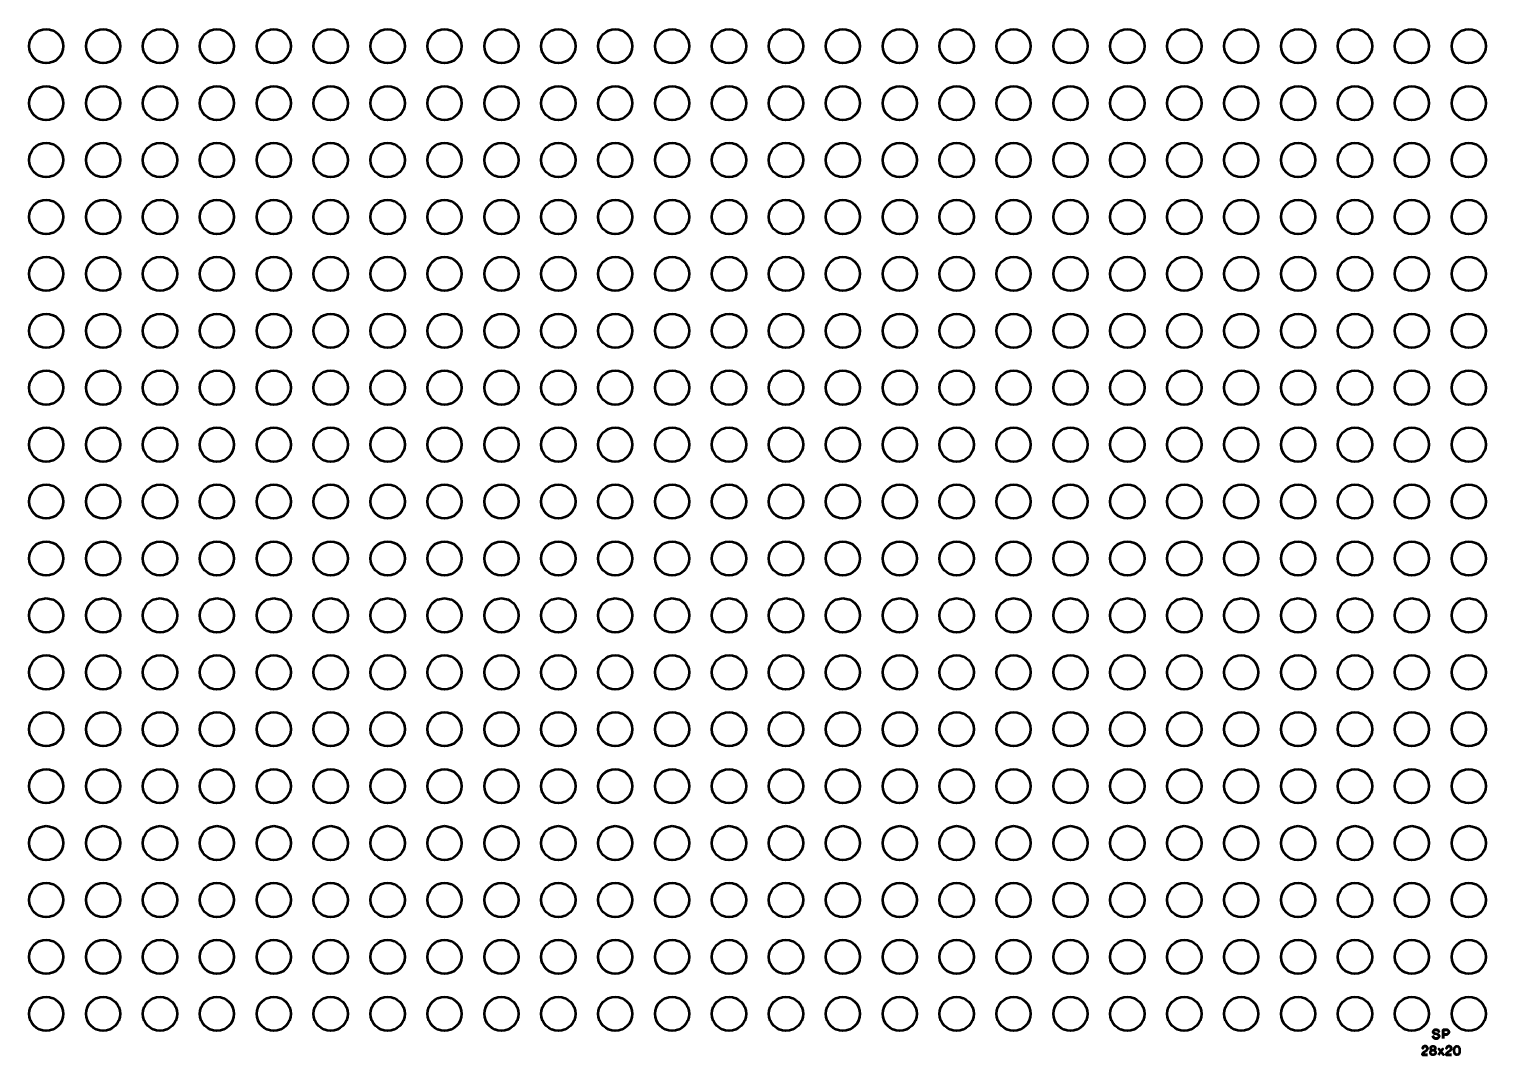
# Model space of a CAD drawing. Header units: centimetres. Extents: x -38.1 to 17.1, y -34.5 to 4.8.
# Drawn here: x -36.1 to 15.1, y -33.3 to 2.8 of the extents above; entities that cross this region are included whole.
import ezdxf

# ---------------------------------------------------------------- set-up
doc = ezdxf.new("R2010")
doc.units = ezdxf.units.CM
doc.header["$MEASUREMENT"] = 0
doc.layers.add('Layer 1', color=7, linetype='Continuous')

msp = doc.modelspace()

# ---------------------------------------------------------------- linework, layer by layer
at = {"layer": 'Layer 1', "color": 250, "lineweight": 53}
for centre in [(-35.49996, 2.15002), (-33.49996, 2.15002), (-31.49996, 2.15002), (-29.49996, 2.15002), (-27.49996, 2.15002), (-25.49996, 2.15002), (-23.49996, 2.15002), (-21.49996, 2.15002), (-19.49996, 2.15002), (-17.49996, 2.15002), (-15.49996, 2.15002), (-13.49996, 2.15002), (-11.49996, 2.15002), (-9.49996, 2.15002), (-7.49996, 2.15002), (-5.49996, 2.15002), (-3.49996, 2.15002), (-1.49996, 2.15002), (0.50004, 2.15002), (2.50004, 2.15002), (4.50004, 2.15002), (6.50004, 2.15002), (8.50004, 2.15002), (10.50004, 2.15002), (12.50004, 2.15002), (14.50004, 2.15002), (-35.49996, 0.15002), (-33.49996, 0.15002), (-31.49996, 0.15002), (-29.49996, 0.15002), (-27.49996, 0.15002), (-25.49996, 0.15002), (-23.49996, 0.15002), (-21.49996, 0.15002), (-19.49996, 0.15002), (-17.49996, 0.15002), (-15.49996, 0.15002), (-13.49996, 0.15002), (-11.49996, 0.15002), (-9.49996, 0.15002), (-7.49996, 0.15002), (-5.49996, 0.15002), (-3.49996, 0.15002), (-1.49996, 0.15002), (0.50004, 0.15002), (2.50004, 0.15002), (4.50004, 0.15002), (6.50004, 0.15002), (8.50004, 0.15002), (10.50004, 0.15002), (12.50004, 0.15002), (14.50004, 0.15002), (-35.49996, -1.84998), (-33.49996, -1.84998), (-31.49996, -1.84998), (-29.49996, -1.84998), (-27.49996, -1.84998), (-25.49996, -1.84998), (-23.49996, -1.84998), (-21.49996, -1.84998), (-19.49996, -1.84998), (-17.49996, -1.84998), (-15.49996, -1.84998), (-13.49996, -1.84998), (-11.49996, -1.84998), (-9.49996, -1.84998), (-7.49996, -1.84998), (-5.49996, -1.84998), (-3.49996, -1.84998), (-1.49996, -1.84998), (0.50004, -1.84998), (2.50004, -1.84998), (4.50004, -1.84998), (6.50004, -1.84998), (8.50004, -1.84998), (10.50004, -1.84998), (12.50004, -1.84998), (14.50004, -1.84998), (-35.49996, -3.84998), (-33.49996, -3.84998), (-31.49996, -3.84998), (-29.49996, -3.84998), (-27.49996, -3.84998), (-25.49996, -3.84998), (-23.49996, -3.84998), (-21.49996, -3.84998), (-19.49996, -3.84998), (-17.49996, -3.84998), (-15.49996, -3.84998), (-13.49996, -3.84998), (-11.49996, -3.84998), (-9.49996, -3.84998), (-7.49996, -3.84998), (-5.49996, -3.84998), (-3.49996, -3.84998), (-1.49996, -3.84998), (0.50004, -3.84998), (2.50004, -3.84998), (4.50004, -3.84998), (6.50004, -3.84998), (8.50004, -3.84998), (10.50004, -3.84998), (12.50004, -3.84998), (14.50004, -3.84998), (-35.49996, -5.84998), (-33.49996, -5.84998), (-31.49996, -5.84998), (-29.49996, -5.84998), (-27.49996, -5.84998), (-25.49996, -5.84998), (-23.49996, -5.84998), (-21.49996, -5.84998), (-19.49996, -5.84998), (-17.49996, -5.84998), (-15.49996, -5.84998), (-13.49996, -5.84998), (-11.49996, -5.84998), (-9.49996, -5.84998), (-7.49996, -5.84998), (-5.49996, -5.84998), (-3.49996, -5.84998), (-1.49996, -5.84998), (0.50004, -5.84998), (2.50004, -5.84998), (4.50004, -5.84998), (6.50004, -5.84998), (8.50004, -5.84998), (10.50004, -5.84998), (12.50004, -5.84998), (14.50004, -5.84998), (-35.49996, -7.84998), (-33.49996, -7.84998), (-31.49996, -7.84998), (-29.49996, -7.84998), (-27.49996, -7.84998), (-25.49996, -7.84998), (-23.49996, -7.84998), (-21.49996, -7.84998), (-19.49996, -7.84998), (-17.49996, -7.84998), (-15.49996, -7.84998), (-13.49996, -7.84998), (-11.49996, -7.84998), (-9.49996, -7.84998), (-7.49996, -7.84998), (-5.49996, -7.84998), (-3.49996, -7.84998), (-1.49996, -7.84998), (0.50004, -7.84998), (2.50004, -7.84998), (4.50004, -7.84998), (6.50004, -7.84998), (8.50004, -7.84998), (10.50004, -7.84998), (12.50004, -7.84998), (14.50004, -7.84998), (-35.49996, -9.84998), (-33.49996, -9.84998), (-31.49996, -9.84998), (-29.49996, -9.84998), (-27.49996, -9.84998), (-25.49996, -9.84998), (-23.49996, -9.84998), (-21.49996, -9.84998), (-19.49996, -9.84998), (-17.49996, -9.84998), (-15.49996, -9.84998), (-13.49996, -9.84998), (-11.49996, -9.84998), (-9.49996, -9.84998), (-7.49996, -9.84998), (-5.49996, -9.84998), (-3.49996, -9.84998), (-1.49996, -9.84998), (0.50004, -9.84998), (2.50004, -9.84998), (4.50004, -9.84998), (6.50004, -9.84998), (8.50004, -9.84998), (10.50004, -9.84998), (12.50004, -9.84998), (14.50004, -9.84998), (-35.49996, -11.84998), (-33.49996, -11.84998), (-31.49996, -11.84998), (-29.49996, -11.84998), (-27.49996, -11.84998), (-25.49996, -11.84998), (-23.49996, -11.84998), (-21.49996, -11.84998), (-19.49996, -11.84998), (-17.49996, -11.84998), (-15.49996, -11.84998), (-13.49996, -11.84998), (-11.49996, -11.84998), (-9.49996, -11.84998), (-7.49996, -11.84998), (-5.49996, -11.84998), (-3.49996, -11.84998), (-1.49996, -11.84998), (0.50004, -11.84998), (2.50004, -11.84998), (4.50004, -11.84998), (6.50004, -11.84998), (8.50004, -11.84998), (10.50004, -11.84998), (12.50004, -11.84998), (14.50004, -11.84998), (-35.49996, -13.84998), (-33.49996, -13.84998), (-31.49996, -13.84998), (-29.49996, -13.84998), (-27.49996, -13.84998), (-25.49996, -13.84998), (-23.49996, -13.84998), (-21.49996, -13.84998), (-19.49996, -13.84998), (-17.49996, -13.84998), (-15.49996, -13.84998), (-13.49996, -13.84998), (-11.49996, -13.84998), (-9.49996, -13.84998), (-7.49996, -13.84998), (-5.49996, -13.84998), (-3.49996, -13.84998), (-1.49996, -13.84998), (0.50004, -13.84998), (2.50004, -13.84998), (4.50004, -13.84998), (6.50004, -13.84998), (8.50004, -13.84998), (10.50004, -13.84998), (12.50004, -13.84998), (14.50004, -13.84998), (-35.49996, -15.84998), (-33.49996, -15.84998), (-31.49996, -15.84998), (-29.49996, -15.84998), (-27.49996, -15.84998), (-25.49996, -15.84998), (-23.49996, -15.84998), (-21.49996, -15.84998), (-19.49996, -15.84998), (-17.49996, -15.84998), (-15.49996, -15.84998), (-13.49996, -15.84998), (-11.49996, -15.84998), (-9.49996, -15.84998), (-7.49996, -15.84998), (-5.49996, -15.84998), (-3.49996, -15.84998), (-1.49996, -15.84998), (0.50004, -15.84998), (2.50004, -15.84998), (4.50004, -15.84998), (6.50004, -15.84998), (8.50004, -15.84998), (10.50004, -15.84998), (12.50004, -15.84998), (14.50004, -15.84998), (-35.49996, -17.84998), (-33.49996, -17.84998), (-31.49996, -17.84998), (-29.49996, -17.84998), (-27.49996, -17.84998), (-25.49996, -17.84998), (-23.49996, -17.84998), (-21.49996, -17.84998), (-19.49996, -17.84998), (-17.49996, -17.84998), (-15.49996, -17.84998), (-13.49996, -17.84998), (-11.49996, -17.84998), (-9.49996, -17.84998), (-7.49996, -17.84998), (-5.49996, -17.84998), (-3.49996, -17.84998), (-1.49996, -17.84998), (0.50004, -17.84998), (2.50004, -17.84998), (4.50004, -17.84998), (6.50004, -17.84998), (8.50004, -17.84998), (10.50004, -17.84998), (12.50004, -17.84998), (14.50004, -17.84998), (-35.49996, -19.84998), (-33.49996, -19.84998), (-31.49996, -19.84998), (-29.49996, -19.84998), (-27.49996, -19.84998), (-25.49996, -19.84998), (-23.49996, -19.84998), (-21.49996, -19.84998), (-19.49996, -19.84998), (-17.49996, -19.84998), (-15.49996, -19.84998), (-13.49996, -19.84998), (-11.49996, -19.84998), (-9.49996, -19.84998), (-7.49996, -19.84998), (-5.49996, -19.84998), (-3.49996, -19.84998), (-1.49996, -19.84998), (0.50004, -19.84998), (2.50004, -19.84998), (4.50004, -19.84998), (6.50004, -19.84998), (8.50004, -19.84998), (10.50004, -19.84998), (12.50004, -19.84998), (14.50004, -19.84998), (-35.49996, -21.84998), (-33.49996, -21.84998), (-31.49996, -21.84998), (-29.49996, -21.84998), (-27.49996, -21.84998), (-25.49996, -21.84998), (-23.49996, -21.84998), (-21.49996, -21.84998), (-19.49996, -21.84998), (-17.49996, -21.84998), (-15.49996, -21.84998), (-13.49996, -21.84998), (-11.49996, -21.84998), (-9.49996, -21.84998), (-7.49996, -21.84998), (-5.49996, -21.84998), (-3.49996, -21.84998), (-1.49996, -21.84998), (0.50004, -21.84998), (2.50004, -21.84998), (4.50004, -21.84998), (6.50004, -21.84998), (8.50004, -21.84998), (10.50004, -21.84998), (12.50004, -21.84998), (14.50004, -21.84998), (-35.49996, -23.84998), (-33.49996, -23.84998), (-31.49996, -23.84998), (-29.49996, -23.84998), (-27.49996, -23.84998), (-25.49996, -23.84998), (-23.49996, -23.84998), (-21.49996, -23.84998), (-19.49996, -23.84998), (-17.49996, -23.84998), (-15.49996, -23.84998), (-13.49996, -23.84998), (-11.49996, -23.84998), (-9.49996, -23.84998), (-7.49996, -23.84998), (-5.49996, -23.84998), (-3.49996, -23.84998), (-1.49996, -23.84998), (0.50004, -23.84998), (2.50004, -23.84998), (4.50004, -23.84998), (6.50004, -23.84998), (8.50004, -23.84998), (10.50004, -23.84998), (12.50004, -23.84998), (14.50004, -23.84998), (-35.49996, -25.84998), (-33.49996, -25.84998), (-31.49996, -25.84998), (-29.49996, -25.84998), (-27.49996, -25.84998), (-25.49996, -25.84998), (-23.49996, -25.84998), (-21.49996, -25.84998), (-19.49996, -25.84998), (-17.49996, -25.84998), (-15.49996, -25.84998), (-13.49996, -25.84998), (-11.49996, -25.84998), (-9.49996, -25.84998), (-7.49996, -25.84998), (-5.49996, -25.84998), (-3.49996, -25.84998), (-1.49996, -25.84998), (0.50004, -25.84998), (2.50004, -25.84998), (4.50004, -25.84998), (6.50004, -25.84998), (8.50004, -25.84998), (10.50004, -25.84998), (12.50004, -25.84998), (14.50004, -25.84998), (-35.49996, -27.84998), (-33.49996, -27.84998), (-31.49996, -27.84998), (-29.49996, -27.84998), (-27.49996, -27.84998), (-25.49996, -27.84998), (-23.49996, -27.84998), (-21.49996, -27.84998), (-19.49996, -27.84998), (-17.49996, -27.84998), (-15.49996, -27.84998), (-13.49996, -27.84998), (-11.49996, -27.84998), (-9.49996, -27.84998), (-7.49996, -27.84998), (-5.49996, -27.84998), (-3.49996, -27.84998), (-1.49996, -27.84998), (0.50004, -27.84998), (2.50004, -27.84998), (4.50004, -27.84998), (6.50004, -27.84998), (8.50004, -27.84998), (10.50004, -27.84998), (12.50004, -27.84998), (14.50004, -27.84998), (-35.49996, -29.84998), (-33.49996, -29.84998), (-31.49996, -29.84998), (-29.49996, -29.84998), (-27.49996, -29.84998), (-25.49996, -29.84998), (-23.49996, -29.84998), (-21.49996, -29.84998), (-19.49996, -29.84998), (-17.49996, -29.84998), (-15.49996, -29.84998), (-13.49996, -29.84998), (-11.49996, -29.84998), (-9.49996, -29.84998), (-7.49996, -29.84998), (-5.49996, -29.84998), (-3.49996, -29.84998), (-1.49996, -29.84998), (0.50004, -29.84998), (2.50004, -29.84998), (4.50004, -29.84998), (6.50004, -29.84998), (8.50004, -29.84998), (10.50004, -29.84998), (12.50004, -29.84998), (14.50004, -29.84998), (-35.49996, -31.84998), (-33.49996, -31.84998), (-31.49996, -31.84998), (-29.49996, -31.84998), (-27.49996, -31.84998), (-25.49996, -31.84998), (-23.49996, -31.84998), (-21.49996, -31.84998), (-19.49996, -31.84998), (-17.49996, -31.84998), (-15.49996, -31.84998), (-13.49996, -31.84998), (-11.49996, -31.84998), (-9.49996, -31.84998), (-7.49996, -31.84998), (-5.49996, -31.84998), (-3.49996, -31.84998), (-1.49996, -31.84998), (0.50004, -31.84998), (2.50004, -31.84998), (4.50004, -31.84998), (6.50004, -31.84998), (8.50004, -31.84998), (10.50004, -31.84998), (12.50004, -31.84998), (14.50004, -31.84998)]:
    msp.add_ellipse(centre, major_axis=(0, 0.6), ratio=1, dxfattribs=at)
at = {"layer": 'Layer 1', "color": 30, "lineweight": 53}
for points, knots in [([(13.2416, -32.62409), (13.24174, -32.64096), (13.2447, -32.65542), (13.25063, -32.66749), (13.25063, -32.66749), (13.25649, -32.67948), (13.26467, -32.68929), (13.27497, -32.69691), (13.27497, -32.69691), (13.28534, -32.70446), (13.29727, -32.71003), (13.31074, -32.71363), (13.31074, -32.71363), (13.32415, -32.71716), (13.33854, -32.71892), (13.35378, -32.71892), (13.35378, -32.71892), (13.36916, -32.71885), (13.38299, -32.71659), (13.39534, -32.71229), (13.39534, -32.71229), (13.40762, -32.70798), (13.41813, -32.7022), (13.42695, -32.69493), (13.42695, -32.69493), (13.4357, -32.68766), (13.44247, -32.67955), (13.44727, -32.67052), (13.44727, -32.67052), (13.45207, -32.66149), (13.45461, -32.65225), (13.45496, -32.64272), (13.45496, -32.64272), (13.45538, -32.63023), (13.45355, -32.6188), (13.44953, -32.6085), (13.44953, -32.6085), (13.4455, -32.5982), (13.43929, -32.58959), (13.4309, -32.58254), (13.4309, -32.58254), (13.42257, -32.57548), (13.41206, -32.57054), (13.3995, -32.56779), (13.3995, -32.56779), (13.3995, -32.56779), (13.29579, -32.54535), (13.29579, -32.54535), (13.29579, -32.54535), (13.28605, -32.54331), (13.27765, -32.53985), (13.27074, -32.53505), (13.27074, -32.53505), (13.26382, -32.53019), (13.25846, -32.52348), (13.25479, -32.51487), (13.25479, -32.51487), (13.25112, -32.50634), (13.24922, -32.49547), (13.24922, -32.48228), (13.24922, -32.48228), (13.24922, -32.47226), (13.25127, -32.46281), (13.25543, -32.45392), (13.25543, -32.45392), (13.25952, -32.44503), (13.26559, -32.43719), (13.27356, -32.43028), (13.27356, -32.43028), (13.28153, -32.42344), (13.29141, -32.41807), (13.30312, -32.41419), (13.30312, -32.41419), (13.31491, -32.41024), (13.32838, -32.40827), (13.34362, -32.4082), (13.34362, -32.4082), (13.35893, -32.4082), (13.37297, -32.40996), (13.38581, -32.41349), (13.38581, -32.41349), (13.39858, -32.41702), (13.40966, -32.4221), (13.41897, -32.42887), (13.41897, -32.42887), (13.42829, -32.43564), (13.43548, -32.44397), (13.44042, -32.4537), (13.44042, -32.4537), (13.44536, -32.46351), (13.44769, -32.47473), (13.44734, -32.48736), (13.44734, -32.48736), (13.44769, -32.47473), (13.44536, -32.46351), (13.44042, -32.4537), (13.44042, -32.4537), (13.43548, -32.44397), (13.42829, -32.43564), (13.41897, -32.42887), (13.41897, -32.42887), (13.40966, -32.4221), (13.39858, -32.41702), (13.38581, -32.41349), (13.38581, -32.41349), (13.37297, -32.40996), (13.35893, -32.4082), (13.34362, -32.4082), (13.34362, -32.4082), (13.32838, -32.40827), (13.31491, -32.41024), (13.30312, -32.41419), (13.30312, -32.41419), (13.29141, -32.41807), (13.28153, -32.42344), (13.27356, -32.43028), (13.27356, -32.43028), (13.26559, -32.43719), (13.25952, -32.44503), (13.25543, -32.45392), (13.25543, -32.45392), (13.25127, -32.46281), (13.24922, -32.47226), (13.24922, -32.48228), (13.24922, -32.48228), (13.24922, -32.49547), (13.25105, -32.50634), (13.25458, -32.5148), (13.25458, -32.5148), (13.25818, -32.52334), (13.26347, -32.52997), (13.27039, -32.53484), (13.27039, -32.53484), (13.2773, -32.53964), (13.28577, -32.54317), (13.29579, -32.54535), (13.29579, -32.54535), (13.29579, -32.54535), (13.3995, -32.56779), (13.3995, -32.56779), (13.3995, -32.56779), (13.41234, -32.57054), (13.42293, -32.57548), (13.43125, -32.58254), (13.43125, -32.58254), (13.43965, -32.58959), (13.44579, -32.5982), (13.44974, -32.6085), (13.44974, -32.6085), (13.45362, -32.6188), (13.45538, -32.63023), (13.45496, -32.64272), (13.45496, -32.64272), (13.45461, -32.65225), (13.45207, -32.66149), (13.44727, -32.67052), (13.44727, -32.67052), (13.44247, -32.67955), (13.4357, -32.68766), (13.42695, -32.69493), (13.42695, -32.69493), (13.41813, -32.7022), (13.40762, -32.70798), (13.39534, -32.71229), (13.39534, -32.71229), (13.38299, -32.71659), (13.36916, -32.71885), (13.35378, -32.71892), (13.35378, -32.71892), (13.33854, -32.71892), (13.32415, -32.71716), (13.31074, -32.71363), (13.31074, -32.71363), (13.29727, -32.71003), (13.28534, -32.70446), (13.27497, -32.69691), (13.27497, -32.69691), (13.26467, -32.68929), (13.25649, -32.67948), (13.25063, -32.66749), (13.25063, -32.66749), (13.2447, -32.65542), (13.24174, -32.64096), (13.2416, -32.62409)], [0, 0, 0, 0, 0.02173913, 0.02173913, 0.02173913, 0.02173913, 0.04347826, 0.04347826, 0.04347826, 0.04347826, 0.06521739, 0.06521739, 0.06521739, 0.06521739, 0.08695652, 0.08695652, 0.08695652, 0.08695652, 0.10869565, 0.10869565, 0.10869565, 0.10869565, 0.13043478, 0.13043478, 0.13043478, 0.13043478, 0.15217391, 0.15217391, 0.15217391, 0.15217391, 0.17391304, 0.17391304, 0.17391304, 0.17391304, 0.19565217, 0.19565217, 0.19565217, 0.19565217, 0.2173913, 0.2173913, 0.2173913, 0.2173913, 0.23913043, 0.23913043, 0.23913043, 0.23913043, 0.26086957, 0.26086957, 0.26086957, 0.26086957, 0.2826087, 0.2826087, 0.2826087, 0.2826087, 0.30434783, 0.30434783, 0.30434783, 0.30434783, 0.32608696, 0.32608696, 0.32608696, 0.32608696, 0.34782609, 0.34782609, 0.34782609, 0.34782609, 0.36956522, 0.36956522, 0.36956522, 0.36956522, 0.39130435, 0.39130435, 0.39130435, 0.39130435, 0.41304348, 0.41304348, 0.41304348, 0.41304348, 0.43478261, 0.43478261, 0.43478261, 0.43478261, 0.45652174, 0.45652174, 0.45652174, 0.45652174, 0.47826087, 0.47826087, 0.47826087, 0.47826087, 0.5, 0.5, 0.5, 0.5, 0.52173913, 0.52173913, 0.52173913, 0.52173913, 0.54347826, 0.54347826, 0.54347826, 0.54347826, 0.56521739, 0.56521739, 0.56521739, 0.56521739, 0.58695652, 0.58695652, 0.58695652, 0.58695652, 0.60869565, 0.60869565, 0.60869565, 0.60869565, 0.63043478, 0.63043478, 0.63043478, 0.63043478, 0.65217391, 0.65217391, 0.65217391, 0.65217391, 0.67391304, 0.67391304, 0.67391304, 0.67391304, 0.69565217, 0.69565217, 0.69565217, 0.69565217, 0.7173913, 0.7173913, 0.7173913, 0.7173913, 0.73913043, 0.73913043, 0.73913043, 0.73913043, 0.76086957, 0.76086957, 0.76086957, 0.76086957, 0.7826087, 0.7826087, 0.7826087, 0.7826087, 0.80434783, 0.80434783, 0.80434783, 0.80434783, 0.82608696, 0.82608696, 0.82608696, 0.82608696, 0.84782609, 0.84782609, 0.84782609, 0.84782609, 0.86956522, 0.86956522, 0.86956522, 0.86956522, 0.89130435, 0.89130435, 0.89130435, 0.89130435, 0.91304348, 0.91304348, 0.91304348, 0.91304348, 0.93478261, 0.93478261, 0.93478261, 0.93478261, 0.95652174, 0.95652174, 0.95652174, 0.95652174, 0.97826087, 0.97826087, 0.97826087, 0.97826087, 1, 1, 1, 1]), ([(13.60355, -32.71638), (13.60355, -32.71638), (13.60355, -32.41116), (13.60355, -32.41116), (13.60355, -32.41116), (13.60355, -32.41116), (13.70092, -32.41116), (13.70092, -32.41116), (13.70092, -32.41116), (13.72039, -32.41123), (13.7364, -32.41342), (13.74903, -32.41765), (13.74903, -32.41765), (13.76159, -32.42181), (13.77147, -32.4276), (13.7786, -32.43494), (13.7786, -32.43494), (13.78572, -32.4422), (13.7908, -32.45053), (13.79391, -32.45991), (13.79391, -32.45991), (13.79694, -32.4693), (13.7987, -32.4791), (13.79913, -32.48948), (13.79913, -32.48948), (13.79962, -32.49985), (13.79842, -32.51001), (13.7956, -32.51988), (13.7956, -32.51988), (13.79271, -32.52976), (13.78784, -32.53872), (13.78085, -32.54677), (13.78085, -32.54677), (13.77394, -32.55481), (13.76456, -32.56123), (13.75277, -32.56596), (13.75277, -32.56596), (13.74099, -32.57075), (13.72639, -32.57315), (13.70896, -32.57329), (13.70896, -32.57329), (13.70896, -32.57329), (13.60355, -32.57329), (13.60355, -32.57329), (13.60355, -32.57329), (13.60355, -32.57329), (13.70896, -32.57329), (13.70896, -32.57329), (13.70896, -32.57329), (13.72603, -32.57315), (13.7405, -32.57075), (13.75221, -32.56596), (13.75221, -32.56596), (13.76399, -32.56123), (13.77338, -32.55481), (13.78043, -32.54677), (13.78043, -32.54677), (13.78742, -32.53872), (13.79243, -32.52976), (13.79539, -32.51988), (13.79539, -32.51988), (13.79835, -32.51001), (13.79962, -32.49985), (13.79913, -32.48948), (13.79913, -32.48948), (13.7987, -32.4791), (13.79694, -32.4693), (13.79377, -32.45991), (13.79377, -32.45991), (13.79066, -32.45053), (13.78544, -32.4422), (13.77831, -32.43494), (13.77831, -32.43494), (13.77112, -32.4276), (13.76124, -32.42181), (13.74868, -32.41765), (13.74868, -32.41765), (13.73605, -32.41342), (13.72018, -32.41123), (13.70092, -32.41116), (13.70092, -32.41116), (13.70092, -32.41116), (13.60355, -32.41116), (13.60355, -32.41116), (13.60355, -32.41116), (13.60355, -32.41116), (13.60355, -32.71638), (13.60355, -32.71638)], [0, 0, 0, 0, 0.04545455, 0.04545455, 0.04545455, 0.04545455, 0.09090909, 0.09090909, 0.09090909, 0.09090909, 0.13636364, 0.13636364, 0.13636364, 0.13636364, 0.18181818, 0.18181818, 0.18181818, 0.18181818, 0.22727273, 0.22727273, 0.22727273, 0.22727273, 0.27272727, 0.27272727, 0.27272727, 0.27272727, 0.31818182, 0.31818182, 0.31818182, 0.31818182, 0.36363636, 0.36363636, 0.36363636, 0.36363636, 0.40909091, 0.40909091, 0.40909091, 0.40909091, 0.45454545, 0.45454545, 0.45454545, 0.45454545, 0.5, 0.5, 0.5, 0.5, 0.54545455, 0.54545455, 0.54545455, 0.54545455, 0.59090909, 0.59090909, 0.59090909, 0.59090909, 0.63636364, 0.63636364, 0.63636364, 0.63636364, 0.68181818, 0.68181818, 0.68181818, 0.68181818, 0.72727273, 0.72727273, 0.72727273, 0.72727273, 0.77272727, 0.77272727, 0.77272727, 0.77272727, 0.81818182, 0.81818182, 0.81818182, 0.81818182, 0.86363636, 0.86363636, 0.86363636, 0.86363636, 0.90909091, 0.90909091, 0.90909091, 0.90909091, 0.95454545, 0.95454545, 0.95454545, 0.95454545, 1, 1, 1, 1]), ([(13.05196, -33.29169), (13.05196, -33.29169), (12.87035, -33.29169), (12.87035, -33.29169), (12.87035, -33.29169), (12.8707, -33.27941), (12.87225, -33.26855), (12.87487, -33.25923), (12.87487, -33.25923), (12.87755, -33.24992), (12.88114, -33.24174), (12.88559, -33.23468), (12.88559, -33.23468), (12.89011, -33.22763), (12.89526, -33.22135), (12.90111, -33.21584), (12.90111, -33.21584), (12.90697, -33.21027), (12.91325, -33.20519), (12.92002, -33.20039), (12.92002, -33.20039), (12.92679, -33.19566), (12.93378, -33.19094), (12.94105, -33.18628), (12.94105, -33.18628), (12.94105, -33.18628), (13.01344, -33.13802), (13.01344, -33.13802), (13.01344, -33.13802), (13.02084, -33.1328), (13.02663, -33.12709), (13.03072, -33.12095), (13.03072, -33.12095), (13.03488, -33.11481), (13.03778, -33.10832), (13.03954, -33.10147), (13.03954, -33.10147), (13.04123, -33.0947), (13.04229, -33.08772), (13.04264, -33.08066), (13.04264, -33.08066), (13.043, -33.07353), (13.04314, -33.06641), (13.04307, -33.05928), (13.04307, -33.05928), (13.04307, -33.05343), (13.04229, -33.04715), (13.04074, -33.04037), (13.04074, -33.04037), (13.03912, -33.03367), (13.03658, -33.02697), (13.03298, -33.02034), (13.03298, -33.02034), (13.02938, -33.0137), (13.02458, -33.00764), (13.01859, -33.00213), (13.01859, -33.00213), (13.01259, -32.9967), (13.00518, -32.99233), (12.99636, -32.98901), (12.99636, -32.98901), (12.98754, -32.98569), (12.97717, -32.984), (12.96518, -32.98393), (12.96518, -32.98393), (12.95311, -32.984), (12.94246, -32.98569), (12.93328, -32.98894), (12.93328, -32.98894), (12.92411, -32.99218), (12.91628, -32.9967), (12.90979, -33.00241), (12.90979, -33.00241), (12.9033, -33.00813), (12.89808, -33.01476), (12.89399, -33.02217), (12.89399, -33.02217), (12.88989, -33.02958), (12.88693, -33.03748), (12.88503, -33.04581), (12.88503, -33.04581), (12.88312, -33.05413), (12.8822, -33.0626), (12.8822, -33.07114), (12.8822, -33.07114), (12.8822, -33.0626), (12.88312, -33.05413), (12.88503, -33.04581), (12.88503, -33.04581), (12.88693, -33.03748), (12.88989, -33.02958), (12.89399, -33.02217), (12.89399, -33.02217), (12.89808, -33.01476), (12.9033, -33.00813), (12.90979, -33.00241), (12.90979, -33.00241), (12.91628, -32.9967), (12.92411, -32.99218), (12.93328, -32.98894), (12.93328, -32.98894), (12.94246, -32.98569), (12.95311, -32.984), (12.96518, -32.98393), (12.96518, -32.98393), (12.97717, -32.984), (12.98754, -32.98569), (12.99636, -32.98901), (12.99636, -32.98901), (13.00518, -32.99233), (13.01259, -32.9967), (13.01859, -33.00213), (13.01859, -33.00213), (13.02458, -33.00764), (13.02938, -33.0137), (13.03298, -33.02034), (13.03298, -33.02034), (13.03658, -33.02697), (13.03912, -33.03367), (13.04074, -33.04037), (13.04074, -33.04037), (13.04229, -33.04715), (13.04307, -33.05343), (13.04307, -33.05928), (13.04307, -33.05928), (13.04314, -33.06641), (13.043, -33.07353), (13.04264, -33.08066), (13.04264, -33.08066), (13.04229, -33.08772), (13.04123, -33.0947), (13.03954, -33.10147), (13.03954, -33.10147), (13.03778, -33.10832), (13.03488, -33.11481), (13.03072, -33.12095), (13.03072, -33.12095), (13.02663, -33.12709), (13.02084, -33.1328), (13.01344, -33.13802), (13.01344, -33.13802), (13.01344, -33.13802), (12.94105, -33.18628), (12.94105, -33.18628), (12.94105, -33.18628), (12.93378, -33.19094), (12.92679, -33.19566), (12.92002, -33.20039), (12.92002, -33.20039), (12.91325, -33.20519), (12.90697, -33.21027), (12.90111, -33.21584), (12.90111, -33.21584), (12.89526, -33.22135), (12.89011, -33.22763), (12.88559, -33.23468), (12.88559, -33.23468), (12.88114, -33.24174), (12.87755, -33.24992), (12.87487, -33.25923), (12.87487, -33.25923), (12.87225, -33.26855), (12.8707, -33.27941), (12.87035, -33.29169), (12.87035, -33.29169), (12.87035, -33.29169), (13.05196, -33.29169), (13.05196, -33.29169)], [0, 0, 0, 0, 0.02380952, 0.02380952, 0.02380952, 0.02380952, 0.04761905, 0.04761905, 0.04761905, 0.04761905, 0.07142857, 0.07142857, 0.07142857, 0.07142857, 0.0952381, 0.0952381, 0.0952381, 0.0952381, 0.11904762, 0.11904762, 0.11904762, 0.11904762, 0.14285714, 0.14285714, 0.14285714, 0.14285714, 0.16666667, 0.16666667, 0.16666667, 0.16666667, 0.19047619, 0.19047619, 0.19047619, 0.19047619, 0.21428571, 0.21428571, 0.21428571, 0.21428571, 0.23809524, 0.23809524, 0.23809524, 0.23809524, 0.26190476, 0.26190476, 0.26190476, 0.26190476, 0.28571429, 0.28571429, 0.28571429, 0.28571429, 0.30952381, 0.30952381, 0.30952381, 0.30952381, 0.33333333, 0.33333333, 0.33333333, 0.33333333, 0.35714286, 0.35714286, 0.35714286, 0.35714286, 0.38095238, 0.38095238, 0.38095238, 0.38095238, 0.4047619, 0.4047619, 0.4047619, 0.4047619, 0.42857143, 0.42857143, 0.42857143, 0.42857143, 0.45238095, 0.45238095, 0.45238095, 0.45238095, 0.47619048, 0.47619048, 0.47619048, 0.47619048, 0.5, 0.5, 0.5, 0.5, 0.52380952, 0.52380952, 0.52380952, 0.52380952, 0.54761905, 0.54761905, 0.54761905, 0.54761905, 0.57142857, 0.57142857, 0.57142857, 0.57142857, 0.5952381, 0.5952381, 0.5952381, 0.5952381, 0.61904762, 0.61904762, 0.61904762, 0.61904762, 0.64285714, 0.64285714, 0.64285714, 0.64285714, 0.66666667, 0.66666667, 0.66666667, 0.66666667, 0.69047619, 0.69047619, 0.69047619, 0.69047619, 0.71428571, 0.71428571, 0.71428571, 0.71428571, 0.73809524, 0.73809524, 0.73809524, 0.73809524, 0.76190476, 0.76190476, 0.76190476, 0.76190476, 0.78571429, 0.78571429, 0.78571429, 0.78571429, 0.80952381, 0.80952381, 0.80952381, 0.80952381, 0.83333333, 0.83333333, 0.83333333, 0.83333333, 0.85714286, 0.85714286, 0.85714286, 0.85714286, 0.88095238, 0.88095238, 0.88095238, 0.88095238, 0.9047619, 0.9047619, 0.9047619, 0.9047619, 0.92857143, 0.92857143, 0.92857143, 0.92857143, 0.95238095, 0.95238095, 0.95238095, 0.95238095, 0.97619048, 0.97619048, 0.97619048, 0.97619048, 1, 1, 1, 1]), ([(13.24288, -33.29169), (13.25558, -33.29169), (13.26743, -33.29021), (13.27844, -33.2871), (13.27844, -33.2871), (13.28944, -33.284), (13.29911, -33.27913), (13.3075, -33.2725), (13.3075, -33.2725), (13.31583, -33.26594), (13.32239, -33.25747), (13.32712, -33.24703), (13.32712, -33.24703), (13.33185, -33.23666), (13.33424, -33.22417), (13.33431, -33.20956), (13.33431, -33.20956), (13.33417, -33.19016), (13.33036, -33.17443), (13.32281, -33.16243), (13.32281, -33.16243), (13.31527, -33.15037), (13.30468, -33.14162), (13.29106, -33.13605), (13.29106, -33.13605), (13.27738, -33.13054), (13.26136, -33.12779), (13.24288, -33.12786), (13.24288, -33.12786), (13.22446, -33.12779), (13.20837, -33.13054), (13.19483, -33.13605), (13.19483, -33.13605), (13.18121, -33.14162), (13.1707, -33.15037), (13.16322, -33.16243), (13.16322, -33.16243), (13.15574, -33.17443), (13.15193, -33.19016), (13.15186, -33.20956), (13.15186, -33.20956), (13.15193, -33.22417), (13.15433, -33.23666), (13.15906, -33.24703), (13.15906, -33.24703), (13.16378, -33.25747), (13.17027, -33.26594), (13.17867, -33.2725), (13.17867, -33.2725), (13.187, -33.27913), (13.19659, -33.284), (13.2076, -33.2871), (13.2076, -33.2871), (13.21853, -33.29021), (13.23032, -33.29169), (13.24288, -33.29169)], [0, 0, 0, 0, 0.07142857, 0.07142857, 0.07142857, 0.07142857, 0.14285714, 0.14285714, 0.14285714, 0.14285714, 0.21428571, 0.21428571, 0.21428571, 0.21428571, 0.28571429, 0.28571429, 0.28571429, 0.28571429, 0.35714286, 0.35714286, 0.35714286, 0.35714286, 0.42857143, 0.42857143, 0.42857143, 0.42857143, 0.5, 0.5, 0.5, 0.5, 0.57142857, 0.57142857, 0.57142857, 0.57142857, 0.64285714, 0.64285714, 0.64285714, 0.64285714, 0.71428571, 0.71428571, 0.71428571, 0.71428571, 0.78571429, 0.78571429, 0.78571429, 0.78571429, 0.85714286, 0.85714286, 0.85714286, 0.85714286, 0.92857143, 0.92857143, 0.92857143, 0.92857143, 1, 1, 1, 1]), ([(13.24288, -33.29169), (13.25558, -33.29169), (13.26743, -33.29021), (13.27844, -33.2871), (13.27844, -33.2871), (13.28944, -33.284), (13.29911, -33.27913), (13.3075, -33.2725), (13.3075, -33.2725), (13.31583, -33.26594), (13.32239, -33.25747), (13.32712, -33.24703), (13.32712, -33.24703), (13.33185, -33.23666), (13.33424, -33.22417), (13.33431, -33.20956), (13.33431, -33.20956), (13.33417, -33.19016), (13.33036, -33.17443), (13.32281, -33.16243), (13.32281, -33.16243), (13.31527, -33.15037), (13.30468, -33.14162), (13.29106, -33.13605), (13.29106, -33.13605), (13.27738, -33.13054), (13.26136, -33.12779), (13.24288, -33.12786), (13.24288, -33.12786), (13.22446, -33.12779), (13.20837, -33.13054), (13.19483, -33.13605), (13.19483, -33.13605), (13.18121, -33.14162), (13.1707, -33.15037), (13.16322, -33.16243), (13.16322, -33.16243), (13.15574, -33.17443), (13.15193, -33.19016), (13.15186, -33.20956), (13.15186, -33.20956), (13.15193, -33.22417), (13.15433, -33.23666), (13.15906, -33.24703), (13.15906, -33.24703), (13.16378, -33.25747), (13.17027, -33.26594), (13.17867, -33.2725), (13.17867, -33.2725), (13.187, -33.27913), (13.19659, -33.284), (13.2076, -33.2871), (13.2076, -33.2871), (13.21853, -33.29021), (13.23032, -33.29169), (13.24288, -33.29169)], [0, 0, 0, 0, 0.07142857, 0.07142857, 0.07142857, 0.07142857, 0.14285714, 0.14285714, 0.14285714, 0.14285714, 0.21428571, 0.21428571, 0.21428571, 0.21428571, 0.28571429, 0.28571429, 0.28571429, 0.28571429, 0.35714286, 0.35714286, 0.35714286, 0.35714286, 0.42857143, 0.42857143, 0.42857143, 0.42857143, 0.5, 0.5, 0.5, 0.5, 0.57142857, 0.57142857, 0.57142857, 0.57142857, 0.64285714, 0.64285714, 0.64285714, 0.64285714, 0.71428571, 0.71428571, 0.71428571, 0.71428571, 0.78571429, 0.78571429, 0.78571429, 0.78571429, 0.85714286, 0.85714286, 0.85714286, 0.85714286, 0.92857143, 0.92857143, 0.92857143, 0.92857143, 1, 1, 1, 1]), ([(13.24288, -33.12786), (13.25374, -33.12786), (13.2639, -33.12659), (13.27343, -33.12405), (13.27343, -33.12405), (13.28288, -33.12144), (13.29121, -33.11735), (13.29847, -33.11177), (13.29847, -33.11177), (13.30567, -33.1062), (13.31131, -33.09893), (13.31541, -33.08997), (13.31541, -33.08997), (13.3195, -33.08108), (13.32154, -33.07029), (13.32161, -33.05759), (13.32161, -33.05759), (13.32154, -33.04489), (13.31957, -33.03402), (13.31569, -33.02499), (13.31569, -33.02499), (13.31181, -33.01596), (13.3063, -33.00855), (13.29925, -33.00284), (13.29925, -33.00284), (13.29219, -32.99719), (13.28387, -32.99303), (13.27427, -32.99042), (13.27427, -32.99042), (13.26475, -32.98781), (13.25423, -32.98668), (13.24288, -32.98689), (13.24288, -32.98689), (13.23152, -32.98703), (13.221, -32.98852), (13.21148, -32.99113), (13.21148, -32.99113), (13.20188, -32.99381), (13.19356, -32.9979), (13.1865, -33.00347), (13.1865, -33.00347), (13.17945, -33.00905), (13.17394, -33.01631), (13.17006, -33.0252), (13.17006, -33.0252), (13.16618, -33.03416), (13.16421, -33.04489), (13.16414, -33.05759), (13.16414, -33.05759), (13.16421, -33.07029), (13.16625, -33.08108), (13.17035, -33.08997), (13.17035, -33.08997), (13.17444, -33.09893), (13.18008, -33.1062), (13.18735, -33.11177), (13.18735, -33.11177), (13.19455, -33.11735), (13.20287, -33.12144), (13.21233, -33.12405), (13.21233, -33.12405), (13.22185, -33.12659), (13.23201, -33.12786), (13.24288, -33.12786)], [0, 0, 0, 0, 0.0625, 0.0625, 0.0625, 0.0625, 0.125, 0.125, 0.125, 0.125, 0.1875, 0.1875, 0.1875, 0.1875, 0.25, 0.25, 0.25, 0.25, 0.3125, 0.3125, 0.3125, 0.3125, 0.375, 0.375, 0.375, 0.375, 0.4375, 0.4375, 0.4375, 0.4375, 0.5, 0.5, 0.5, 0.5, 0.5625, 0.5625, 0.5625, 0.5625, 0.625, 0.625, 0.625, 0.625, 0.6875, 0.6875, 0.6875, 0.6875, 0.75, 0.75, 0.75, 0.75, 0.8125, 0.8125, 0.8125, 0.8125, 0.875, 0.875, 0.875, 0.875, 0.9375, 0.9375, 0.9375, 0.9375, 1, 1, 1, 1]), ([(13.24288, -33.12786), (13.25374, -33.12786), (13.2639, -33.12659), (13.27343, -33.12405), (13.27343, -33.12405), (13.28288, -33.12144), (13.29121, -33.11735), (13.29847, -33.11177), (13.29847, -33.11177), (13.30567, -33.1062), (13.31131, -33.09893), (13.31541, -33.08997), (13.31541, -33.08997), (13.3195, -33.08108), (13.32154, -33.07029), (13.32161, -33.05759), (13.32161, -33.05759), (13.32154, -33.04489), (13.31957, -33.03402), (13.31569, -33.02499), (13.31569, -33.02499), (13.31181, -33.01596), (13.3063, -33.00855), (13.29925, -33.00284), (13.29925, -33.00284), (13.29219, -32.99719), (13.28387, -32.99303), (13.27427, -32.99042), (13.27427, -32.99042), (13.26475, -32.98781), (13.25423, -32.98668), (13.24288, -32.98689), (13.24288, -32.98689), (13.23152, -32.98703), (13.221, -32.98852), (13.21148, -32.99113), (13.21148, -32.99113), (13.20188, -32.99381), (13.19356, -32.9979), (13.1865, -33.00347), (13.1865, -33.00347), (13.17945, -33.00905), (13.17394, -33.01631), (13.17006, -33.0252), (13.17006, -33.0252), (13.16618, -33.03416), (13.16421, -33.04489), (13.16414, -33.05759), (13.16414, -33.05759), (13.16421, -33.07029), (13.16625, -33.08108), (13.17035, -33.08997), (13.17035, -33.08997), (13.17444, -33.09893), (13.18008, -33.1062), (13.18735, -33.11177), (13.18735, -33.11177), (13.19455, -33.11735), (13.20287, -33.12144), (13.21233, -33.12405), (13.21233, -33.12405), (13.22185, -33.12659), (13.23201, -33.12786), (13.24288, -33.12786)], [0, 0, 0, 0, 0.0625, 0.0625, 0.0625, 0.0625, 0.125, 0.125, 0.125, 0.125, 0.1875, 0.1875, 0.1875, 0.1875, 0.25, 0.25, 0.25, 0.25, 0.3125, 0.3125, 0.3125, 0.3125, 0.375, 0.375, 0.375, 0.375, 0.4375, 0.4375, 0.4375, 0.4375, 0.5, 0.5, 0.5, 0.5, 0.5625, 0.5625, 0.5625, 0.5625, 0.625, 0.625, 0.625, 0.625, 0.6875, 0.6875, 0.6875, 0.6875, 0.75, 0.75, 0.75, 0.75, 0.8125, 0.8125, 0.8125, 0.8125, 0.875, 0.875, 0.875, 0.875, 0.9375, 0.9375, 0.9375, 0.9375, 1, 1, 1, 1]), ([(13.43422, -33.29169), (13.43422, -33.29169), (13.52143, -33.17062), (13.52143, -33.17062), (13.52143, -33.17062), (13.52143, -33.17062), (13.452, -33.07452), (13.452, -33.07452), (13.452, -33.07452), (13.452, -33.07452), (13.52143, -33.17062), (13.52143, -33.17062), (13.52143, -33.17062), (13.52143, -33.17062), (13.59128, -33.07452), (13.59128, -33.07452), (13.59128, -33.07452), (13.59128, -33.07452), (13.52143, -33.17062), (13.52143, -33.17062), (13.52143, -33.17062), (13.52143, -33.17062), (13.60905, -33.29169), (13.60905, -33.29169), (13.60905, -33.29169), (13.60905, -33.29169), (13.52143, -33.17062), (13.52143, -33.17062), (13.52143, -33.17062), (13.52143, -33.17062), (13.43422, -33.29169), (13.43422, -33.29169)], [0, 0, 0, 0, 0.125, 0.125, 0.125, 0.125, 0.25, 0.25, 0.25, 0.25, 0.375, 0.375, 0.375, 0.375, 0.5, 0.5, 0.5, 0.5, 0.625, 0.625, 0.625, 0.625, 0.75, 0.75, 0.75, 0.75, 0.875, 0.875, 0.875, 0.875, 1, 1, 1, 1]), ([(13.89057, -33.29169), (13.89057, -33.29169), (13.70896, -33.29169), (13.70896, -33.29169), (13.70896, -33.29169), (13.70931, -33.27941), (13.71086, -33.26855), (13.71348, -33.25923), (13.71348, -33.25923), (13.71616, -33.24992), (13.71975, -33.24174), (13.7242, -33.23468), (13.7242, -33.23468), (13.72872, -33.22763), (13.73387, -33.22135), (13.73972, -33.21584), (13.73972, -33.21584), (13.74558, -33.21027), (13.75186, -33.20519), (13.75863, -33.20039), (13.75863, -33.20039), (13.7654, -33.19566), (13.77239, -33.19094), (13.77966, -33.18628), (13.77966, -33.18628), (13.77966, -33.18628), (13.85205, -33.13802), (13.85205, -33.13802), (13.85205, -33.13802), (13.85945, -33.1328), (13.86524, -33.12709), (13.86933, -33.12095), (13.86933, -33.12095), (13.87349, -33.11481), (13.87639, -33.10832), (13.87815, -33.10147), (13.87815, -33.10147), (13.87984, -33.0947), (13.8809, -33.08772), (13.88125, -33.08066), (13.88125, -33.08066), (13.88161, -33.07353), (13.88175, -33.06641), (13.88168, -33.05928), (13.88168, -33.05928), (13.88168, -33.05343), (13.8809, -33.04715), (13.87935, -33.04037), (13.87935, -33.04037), (13.87773, -33.03367), (13.87519, -33.02697), (13.87159, -33.02034), (13.87159, -33.02034), (13.86799, -33.0137), (13.86319, -33.00764), (13.8572, -33.00213), (13.8572, -33.00213), (13.8512, -32.9967), (13.84379, -32.99233), (13.83497, -32.98901), (13.83497, -32.98901), (13.82615, -32.98569), (13.81578, -32.984), (13.80379, -32.98393), (13.80379, -32.98393), (13.79172, -32.984), (13.78107, -32.98569), (13.77189, -32.98894), (13.77189, -32.98894), (13.76272, -32.99218), (13.75489, -32.9967), (13.7484, -33.00241), (13.7484, -33.00241), (13.74191, -33.00813), (13.73669, -33.01476), (13.7326, -33.02217), (13.7326, -33.02217), (13.7285, -33.02958), (13.72554, -33.03748), (13.72364, -33.04581), (13.72364, -33.04581), (13.72173, -33.05413), (13.72081, -33.0626), (13.72081, -33.07114), (13.72081, -33.07114), (13.72081, -33.0626), (13.72173, -33.05413), (13.72364, -33.04581), (13.72364, -33.04581), (13.72554, -33.03748), (13.7285, -33.02958), (13.7326, -33.02217), (13.7326, -33.02217), (13.73669, -33.01476), (13.74191, -33.00813), (13.7484, -33.00241), (13.7484, -33.00241), (13.75489, -32.9967), (13.76272, -32.99218), (13.77189, -32.98894), (13.77189, -32.98894), (13.78107, -32.98569), (13.79172, -32.984), (13.80379, -32.98393), (13.80379, -32.98393), (13.81578, -32.984), (13.82615, -32.98569), (13.83497, -32.98901), (13.83497, -32.98901), (13.84379, -32.99233), (13.8512, -32.9967), (13.8572, -33.00213), (13.8572, -33.00213), (13.86319, -33.00764), (13.86799, -33.0137), (13.87159, -33.02034), (13.87159, -33.02034), (13.87519, -33.02697), (13.87773, -33.03367), (13.87935, -33.04037), (13.87935, -33.04037), (13.8809, -33.04715), (13.88168, -33.05343), (13.88168, -33.05928), (13.88168, -33.05928), (13.88175, -33.06641), (13.88161, -33.07353), (13.88125, -33.08066), (13.88125, -33.08066), (13.8809, -33.08772), (13.87984, -33.0947), (13.87815, -33.10147), (13.87815, -33.10147), (13.87639, -33.10832), (13.87349, -33.11481), (13.86933, -33.12095), (13.86933, -33.12095), (13.86524, -33.12709), (13.85945, -33.1328), (13.85205, -33.13802), (13.85205, -33.13802), (13.85205, -33.13802), (13.77966, -33.18628), (13.77966, -33.18628), (13.77966, -33.18628), (13.77239, -33.19094), (13.7654, -33.19566), (13.75863, -33.20039), (13.75863, -33.20039), (13.75186, -33.20519), (13.74558, -33.21027), (13.73972, -33.21584), (13.73972, -33.21584), (13.73387, -33.22135), (13.72872, -33.22763), (13.7242, -33.23468), (13.7242, -33.23468), (13.71975, -33.24174), (13.71616, -33.24992), (13.71348, -33.25923), (13.71348, -33.25923), (13.71086, -33.26855), (13.70931, -33.27941), (13.70896, -33.29169), (13.70896, -33.29169), (13.70896, -33.29169), (13.89057, -33.29169), (13.89057, -33.29169)], [0, 0, 0, 0, 0.02380952, 0.02380952, 0.02380952, 0.02380952, 0.04761905, 0.04761905, 0.04761905, 0.04761905, 0.07142857, 0.07142857, 0.07142857, 0.07142857, 0.0952381, 0.0952381, 0.0952381, 0.0952381, 0.11904762, 0.11904762, 0.11904762, 0.11904762, 0.14285714, 0.14285714, 0.14285714, 0.14285714, 0.16666667, 0.16666667, 0.16666667, 0.16666667, 0.19047619, 0.19047619, 0.19047619, 0.19047619, 0.21428571, 0.21428571, 0.21428571, 0.21428571, 0.23809524, 0.23809524, 0.23809524, 0.23809524, 0.26190476, 0.26190476, 0.26190476, 0.26190476, 0.28571429, 0.28571429, 0.28571429, 0.28571429, 0.30952381, 0.30952381, 0.30952381, 0.30952381, 0.33333333, 0.33333333, 0.33333333, 0.33333333, 0.35714286, 0.35714286, 0.35714286, 0.35714286, 0.38095238, 0.38095238, 0.38095238, 0.38095238, 0.4047619, 0.4047619, 0.4047619, 0.4047619, 0.42857143, 0.42857143, 0.42857143, 0.42857143, 0.45238095, 0.45238095, 0.45238095, 0.45238095, 0.47619048, 0.47619048, 0.47619048, 0.47619048, 0.5, 0.5, 0.5, 0.5, 0.52380952, 0.52380952, 0.52380952, 0.52380952, 0.54761905, 0.54761905, 0.54761905, 0.54761905, 0.57142857, 0.57142857, 0.57142857, 0.57142857, 0.5952381, 0.5952381, 0.5952381, 0.5952381, 0.61904762, 0.61904762, 0.61904762, 0.61904762, 0.64285714, 0.64285714, 0.64285714, 0.64285714, 0.66666667, 0.66666667, 0.66666667, 0.66666667, 0.69047619, 0.69047619, 0.69047619, 0.69047619, 0.71428571, 0.71428571, 0.71428571, 0.71428571, 0.73809524, 0.73809524, 0.73809524, 0.73809524, 0.76190476, 0.76190476, 0.76190476, 0.76190476, 0.78571429, 0.78571429, 0.78571429, 0.78571429, 0.80952381, 0.80952381, 0.80952381, 0.80952381, 0.83333333, 0.83333333, 0.83333333, 0.83333333, 0.85714286, 0.85714286, 0.85714286, 0.85714286, 0.88095238, 0.88095238, 0.88095238, 0.88095238, 0.9047619, 0.9047619, 0.9047619, 0.9047619, 0.92857143, 0.92857143, 0.92857143, 0.92857143, 0.95238095, 0.95238095, 0.95238095, 0.95238095, 0.97619048, 0.97619048, 0.97619048, 0.97619048, 1, 1, 1, 1]), ([(14.08276, -33.29169), (14.09757, -33.29162), (14.11034, -33.28901), (14.121, -33.28393), (14.121, -33.28393), (14.13158, -33.27885), (14.1404, -33.27158), (14.14745, -33.26234), (14.14745, -33.26234), (14.15444, -33.25303), (14.15994, -33.24202), (14.16403, -33.22932), (14.16403, -33.22932), (14.16806, -33.21662), (14.17095, -33.20272), (14.17257, -33.18748), (14.17257, -33.18748), (14.17427, -33.17224), (14.17511, -33.15622), (14.17504, -33.13929), (14.17504, -33.13929), (14.17511, -33.12243), (14.17427, -33.10641), (14.17257, -33.09124), (14.17257, -33.09124), (14.17095, -33.07607), (14.16806, -33.0621), (14.16403, -33.0494), (14.16403, -33.0494), (14.15994, -33.03677), (14.15444, -33.02577), (14.14745, -33.01638), (14.14745, -33.01638), (14.1404, -33.00707), (14.13158, -32.9998), (14.121, -32.99472), (14.121, -32.99472), (14.11034, -32.98957), (14.09757, -32.98696), (14.08276, -32.98689), (14.08276, -32.98689), (14.06794, -32.98696), (14.05517, -32.98957), (14.04451, -32.99472), (14.04451, -32.99472), (14.03393, -32.9998), (14.02511, -33.00707), (14.01806, -33.01638), (14.01806, -33.01638), (14.01107, -33.02577), (14.00557, -33.03677), (14.00148, -33.0494), (14.00148, -33.0494), (13.99745, -33.0621), (13.99456, -33.07607), (13.99294, -33.09124), (13.99294, -33.09124), (13.99125, -33.10641), (13.9904, -33.12243), (13.99047, -33.13929), (13.99047, -33.13929), (13.9904, -33.15622), (13.99125, -33.17224), (13.99294, -33.18748), (13.99294, -33.18748), (13.99456, -33.20272), (13.99745, -33.21662), (14.00148, -33.22932), (14.00148, -33.22932), (14.00557, -33.24202), (14.01107, -33.25303), (14.01806, -33.26234), (14.01806, -33.26234), (14.02511, -33.27158), (14.03393, -33.27885), (14.04451, -33.28393), (14.04451, -33.28393), (14.05517, -33.28901), (14.06794, -33.29162), (14.08276, -33.29169)], [0, 0, 0, 0, 0.05, 0.05, 0.05, 0.05, 0.1, 0.1, 0.1, 0.1, 0.15, 0.15, 0.15, 0.15, 0.2, 0.2, 0.2, 0.2, 0.25, 0.25, 0.25, 0.25, 0.3, 0.3, 0.3, 0.3, 0.35, 0.35, 0.35, 0.35, 0.4, 0.4, 0.4, 0.4, 0.45, 0.45, 0.45, 0.45, 0.5, 0.5, 0.5, 0.5, 0.55, 0.55, 0.55, 0.55, 0.6, 0.6, 0.6, 0.6, 0.65, 0.65, 0.65, 0.65, 0.7, 0.7, 0.7, 0.7, 0.75, 0.75, 0.75, 0.75, 0.8, 0.8, 0.8, 0.8, 0.85, 0.85, 0.85, 0.85, 0.9, 0.9, 0.9, 0.9, 0.95, 0.95, 0.95, 0.95, 1, 1, 1, 1]), ([(14.08276, -33.29169), (14.09757, -33.29162), (14.11034, -33.28901), (14.121, -33.28393), (14.121, -33.28393), (14.13158, -33.27885), (14.1404, -33.27158), (14.14745, -33.26234), (14.14745, -33.26234), (14.15444, -33.25303), (14.15994, -33.24202), (14.16403, -33.22932), (14.16403, -33.22932), (14.16806, -33.21662), (14.17095, -33.20272), (14.17257, -33.18748), (14.17257, -33.18748), (14.17427, -33.17224), (14.17511, -33.15622), (14.17504, -33.13929), (14.17504, -33.13929), (14.17511, -33.12243), (14.17427, -33.10641), (14.17257, -33.09124), (14.17257, -33.09124), (14.17095, -33.07607), (14.16806, -33.0621), (14.16403, -33.0494), (14.16403, -33.0494), (14.15994, -33.03677), (14.15444, -33.02577), (14.14745, -33.01638), (14.14745, -33.01638), (14.1404, -33.00707), (14.13158, -32.9998), (14.121, -32.99472), (14.121, -32.99472), (14.11034, -32.98957), (14.09757, -32.98696), (14.08276, -32.98689), (14.08276, -32.98689), (14.06794, -32.98696), (14.05517, -32.98957), (14.04451, -32.99472), (14.04451, -32.99472), (14.03393, -32.9998), (14.02511, -33.00707), (14.01806, -33.01638), (14.01806, -33.01638), (14.01107, -33.02577), (14.00557, -33.03677), (14.00148, -33.0494), (14.00148, -33.0494), (13.99745, -33.0621), (13.99456, -33.07607), (13.99294, -33.09124), (13.99294, -33.09124), (13.99125, -33.10641), (13.9904, -33.12243), (13.99047, -33.13929), (13.99047, -33.13929), (13.9904, -33.15622), (13.99125, -33.17224), (13.99294, -33.18748), (13.99294, -33.18748), (13.99456, -33.20272), (13.99745, -33.21662), (14.00148, -33.22932), (14.00148, -33.22932), (14.00557, -33.24202), (14.01107, -33.25303), (14.01806, -33.26234), (14.01806, -33.26234), (14.02511, -33.27158), (14.03393, -33.27885), (14.04451, -33.28393), (14.04451, -33.28393), (14.05517, -33.28901), (14.06794, -33.29162), (14.08276, -33.29169)], [0, 0, 0, 0, 0.05, 0.05, 0.05, 0.05, 0.1, 0.1, 0.1, 0.1, 0.15, 0.15, 0.15, 0.15, 0.2, 0.2, 0.2, 0.2, 0.25, 0.25, 0.25, 0.25, 0.3, 0.3, 0.3, 0.3, 0.35, 0.35, 0.35, 0.35, 0.4, 0.4, 0.4, 0.4, 0.45, 0.45, 0.45, 0.45, 0.5, 0.5, 0.5, 0.5, 0.55, 0.55, 0.55, 0.55, 0.6, 0.6, 0.6, 0.6, 0.65, 0.65, 0.65, 0.65, 0.7, 0.7, 0.7, 0.7, 0.75, 0.75, 0.75, 0.75, 0.8, 0.8, 0.8, 0.8, 0.85, 0.85, 0.85, 0.85, 0.9, 0.9, 0.9, 0.9, 0.95, 0.95, 0.95, 0.95, 1, 1, 1, 1])]:
    msp.add_open_spline(points, degree=3, knots=knots, dxfattribs=at)

doc.saveas('drawing.dxf')
